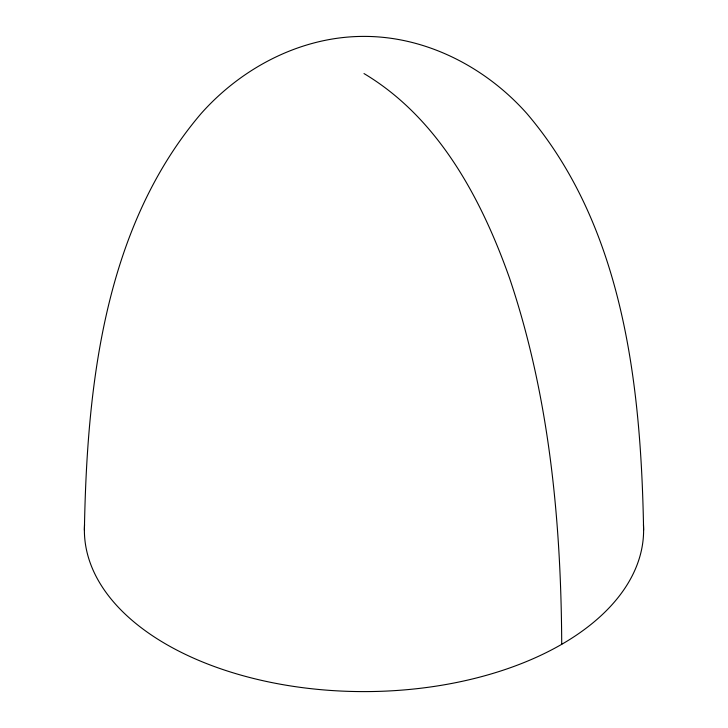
<?xml version="1.0" encoding="UTF-8"?>
<svg xmlns="http://www.w3.org/2000/svg" width="728" height="728" viewBox="0 0 728 728"><rect width="100%" height="100%" fill="white"/><g stroke="black" fill="none" stroke-linecap="round" stroke-linejoin="round"><path stroke-width="1.09" d="M84.393 530.166C86.96 386.095 103.958 227.536 201.11 113.568C242.096 67.422 301.601 36.327 364 36.4C426.399 36.327 485.904 67.422 526.89 113.568C624.042 227.536 641.04 386.095 643.607 530.166M364 73.564C438.474 118.082 481.399 198.753 509.527 278.105C549.24 395.732 561.124 520.766 561.716 644.316M643.443 524.606A279.607 161.434 0 0 1 364 691.6A279.607 161.434 0 0 1 84.557 524.606"/></g></svg>
